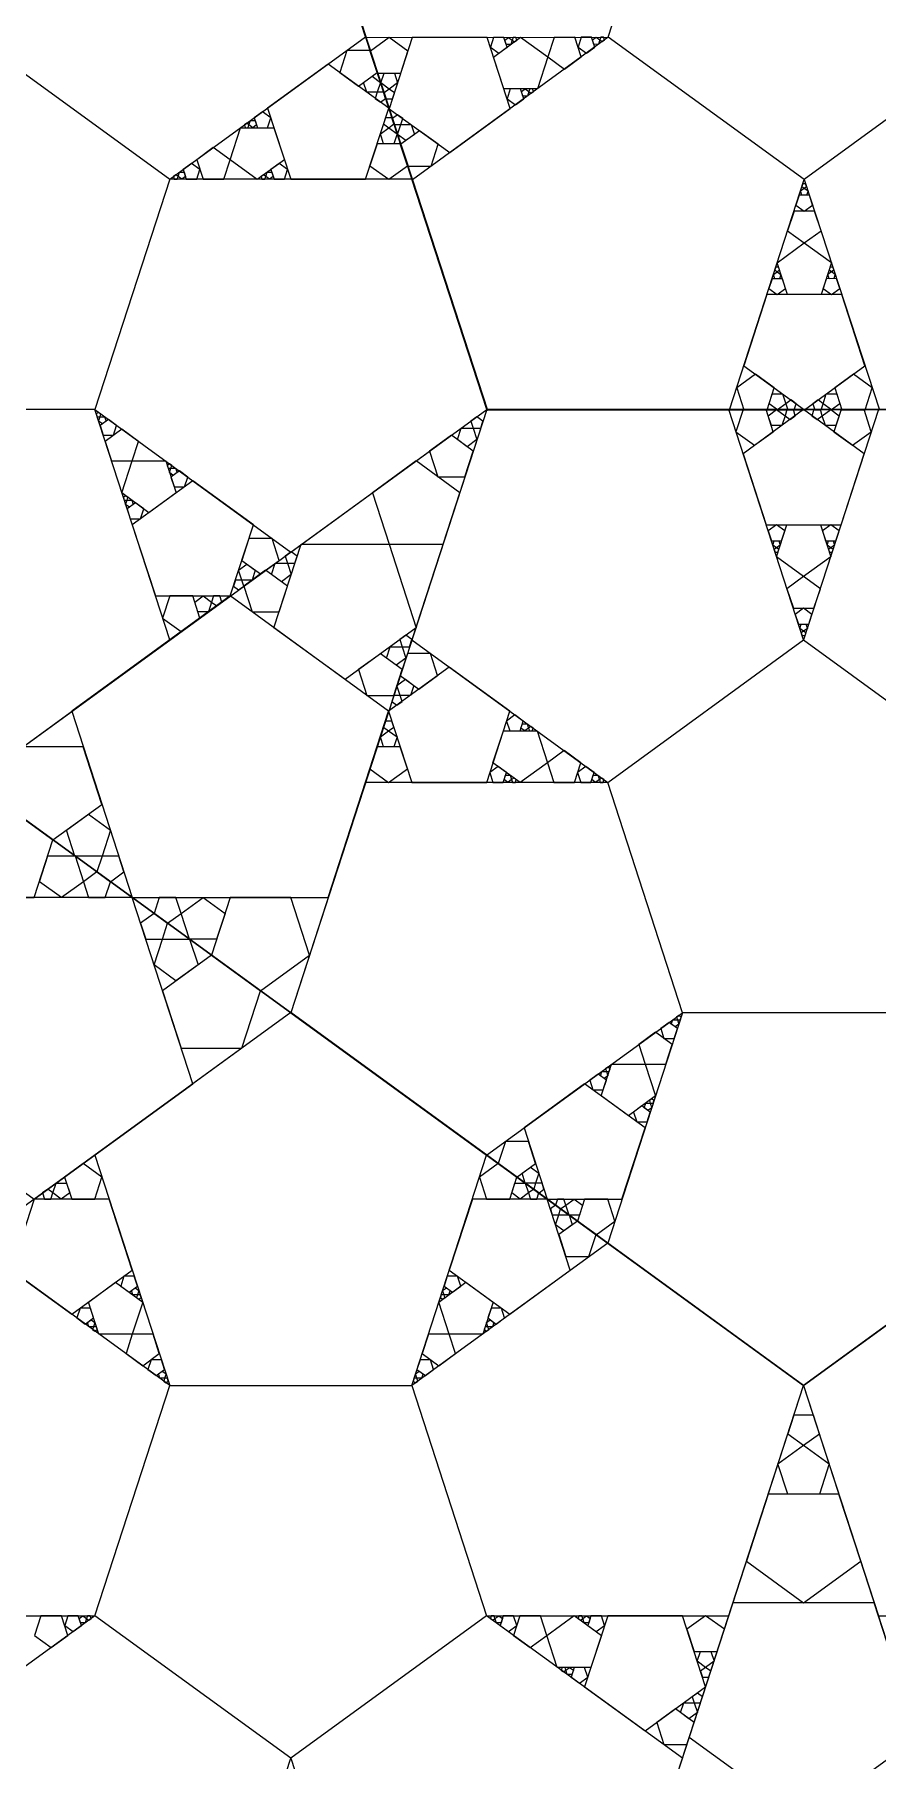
# Model space of a CAD drawing. Header units: inches. Extents: x -578 to 126, y -85 to 118.
# Drawn here: x -349.95 to -341.24, y -3.6 to 14.23 of the extents above; entities that cross this region are included whole.
import ezdxf

# ---------------------------------------------------------------- set-up
doc = ezdxf.new("R2010")
doc.units = ezdxf.units.IN
doc.header["$MEASUREMENT"] = 0
doc.layers.add('drawing', color=7, linetype='Continuous')

msp = doc.modelspace()

# ---------------------------------------------------------------- linework, layer by layer
for points in [[(-328.125, 10.356), (-342.001, 0.275), (-355.877, 10.356), (-350.577, 26.668), (-333.425, 26.668)], [(-336.7, 16.586), (-338.725, 10.356), (-345.276, 10.356), (-347.301, 16.586), (-342, 20.437)], [(-340.747, 16.586), (-339.971, 14.207), (-341.994, 12.734), (-344.02, 14.203), (-343.249, 16.584)], [(-348.552, 12.736), (-349.325, 10.356), (-351.828, 10.356), (-352.601, 12.736), (-350.576, 14.207)], [(-342.001, 7.976), (-339.976, 6.505), (-340.75, 4.125), (-343.252, 4.125), (-344.025, 6.505)], [(-349.325, -2.105), (-348.552, 0.275), (-346.05, 0.275), (-345.277, -2.105), (-347.301, -3.576)]]:
    msp.add_lwpolyline(points, close=True)
at = {"layer": 'drawing'}
for points in [[(-333.425, 26.667), (-350.576, 26.668), (-355.876, 10.356), (-342.001, 0.274), (-328.125, 10.355)], [(-342.002, 20.436), (-347.298, 16.579), (-345.267, 10.351), (-338.716, 10.358), (-336.698, 16.59)], [(-343.249, 16.584), (-345.275, 18.052), (-347.298, 16.579), (-346.523, 14.2), (-344.02, 14.203)], [(-347.301, 16.586), (-353.852, 16.587), (-355.876, 10.356), (-350.577, 6.505), (-345.276, 10.356)], [(-347.301, 16.586), (-353.852, 16.587), (-355.876, 10.356), (-350.577, 6.505), (-345.276, 10.356)], [(-348.552, 12.736), (-346.527, 14.207), (-347.301, 16.586), (-349.803, 16.587), (-350.576, 14.207)], [(-346.09, 14.06), (-346.284, 14.201), (-346.477, 14.06), (-346.403, 13.833), (-346.164, 13.833)], [(-346.045, 14.201), (-346.283, 13.465), (-345.657, 13.011), (-345.032, 13.467), (-345.271, 14.202)], [(-346.045, 14.201), (-346.283, 13.465), (-345.657, 13.011), (-345.032, 13.467), (-345.271, 14.202)], [(-344.02, 14.203), (-346.043, 12.73), (-345.267, 10.351), (-342.765, 10.354), (-341.994, 12.734)], [(-345.206, 14.202), (-345.238, 14.1), (-345.152, 14.038), (-345.066, 14.101), (-345.099, 14.202)], [(-344.925, 14.204), (-344.643, 14), (-344.75, 13.669), (-345.098, 13.669), (-345.205, 13.999)], [(-345.051, 14.202), (-345.013, 14.174), (-345.027, 14.129), (-345.075, 14.129), (-345.09, 14.174)], [(-345.004, 14.202), (-345.013, 14.174), (-344.989, 14.157), (-344.965, 14.174), (-344.974, 14.202)], [(-344.578, 14.202), (-344.643, 14), (-344.471, 13.875), (-344.299, 14), (-344.365, 14.203)], [(-344.299, 14.203), (-344.332, 14.101), (-344.246, 14.039), (-344.159, 14.102), (-344.192, 14.203)], [(-344.145, 14.203), (-344.106, 14.175), (-344.121, 14.13), (-344.169, 14.129), (-344.183, 14.175)], [(-344.097, 14.203), (-344.106, 14.175), (-344.082, 14.158), (-344.059, 14.175), (-344.068, 14.203)], [(-341.994, 12.734), (-341.218, 10.355), (-338.716, 10.358), (-337.945, 12.738), (-339.971, 14.207)], [(-346.527, 12.736), (-346.288, 13.471), (-346.914, 13.926), (-347.54, 13.471), (-347.301, 12.736)], [(-346.527, 12.736), (-346.288, 13.471), (-346.914, 13.926), (-347.54, 13.471), (-347.301, 12.736)], [(-346.482, 14.066), (-346.721, 14.066), (-346.795, 13.839), (-346.601, 13.698), (-346.408, 13.839)], [(-346.374, 13.737), (-346.408, 13.635), (-346.515, 13.635), (-346.548, 13.737), (-346.461, 13.8)], [(-346.196, 13.731), (-346.283, 13.668), (-346.37, 13.731), (-346.337, 13.833), (-346.23, 13.833)], [(-346.342, 13.635), (-346.408, 13.635), (-346.428, 13.572), (-346.375, 13.534), (-346.321, 13.572)], [(-346.23, 13.629), (-346.283, 13.668), (-346.336, 13.629), (-346.316, 13.566), (-346.25, 13.567)], [(-345.032, 13.669), (-345.065, 13.568), (-344.978, 13.505), (-344.892, 13.568), (-344.925, 13.669)], [(-344.878, 13.669), (-344.839, 13.641), (-344.854, 13.596), (-344.901, 13.596), (-344.916, 13.641)], [(-344.83, 13.669), (-344.839, 13.641), (-344.815, 13.624), (-344.791, 13.641), (-344.801, 13.669)], [(-347.54, 13.269), (-347.507, 13.37), (-347.593, 13.432), (-347.679, 13.37), (-347.646, 13.269)], [(-346.229, 13.301), (-346.164, 13.301), (-346.143, 13.364), (-346.197, 13.403), (-346.25, 13.364)], [(-347.647, 12.734), (-347.928, 12.938), (-347.821, 13.269), (-347.474, 13.269), (-347.367, 12.938)], [(-347.742, 13.269), (-347.733, 13.297), (-347.756, 13.314), (-347.78, 13.297), (-347.771, 13.269)], [(-347.694, 13.268), (-347.733, 13.297), (-347.718, 13.342), (-347.67, 13.342), (-347.655, 13.297)], [(-346.375, 13.205), (-346.288, 13.269), (-346.202, 13.205), (-346.235, 13.103), (-346.342, 13.103)], [(-346.342, 13.307), (-346.288, 13.269), (-346.235, 13.307), (-346.256, 13.37), (-346.321, 13.37)], [(-346.197, 13.199), (-346.164, 13.301), (-346.056, 13.302), (-346.023, 13.2), (-346.11, 13.136)], [(-346.089, 12.87), (-345.85, 12.871), (-345.776, 13.098), (-345.97, 13.238), (-346.163, 13.098)], [(-347.994, 12.736), (-347.928, 12.938), (-348.101, 13.064), (-348.273, 12.938), (-348.207, 12.736)], [(-346.482, 12.876), (-346.288, 12.736), (-346.095, 12.876), (-346.169, 13.103), (-346.408, 13.103)], [(-348.273, 12.736), (-348.24, 12.837), (-348.326, 12.9), (-348.413, 12.837), (-348.38, 12.736)], [(-347.367, 12.736), (-347.334, 12.837), (-347.42, 12.9), (-347.506, 12.837), (-347.473, 12.736)], [(-349.325, 10.356), (-347.301, 8.885), (-345.276, 10.356), (-346.05, 12.736), (-348.552, 12.736)], [(-348.475, 12.736), (-348.466, 12.764), (-348.49, 12.781), (-348.514, 12.764), (-348.504, 12.736)], [(-348.427, 12.736), (-348.466, 12.764), (-348.451, 12.809), (-348.403, 12.809), (-348.389, 12.764)], [(-347.569, 12.736), (-347.559, 12.764), (-347.583, 12.781), (-347.607, 12.764), (-347.598, 12.736)], [(-347.521, 12.736), (-347.559, 12.764), (-347.545, 12.809), (-347.497, 12.809), (-347.482, 12.764)], [(-342.018, 12.661), (-341.994, 12.644), (-341.97, 12.661), (-341.98, 12.689), (-342.009, 12.689)], [(-342.08, 12.469), (-341.994, 12.407), (-341.908, 12.469), (-341.941, 12.57), (-342.047, 12.57)], [(-342.033, 12.616), (-341.994, 12.644), (-341.955, 12.616), (-341.97, 12.57), (-342.018, 12.57)], [(-342.166, 12.204), (-341.994, 12.079), (-341.821, 12.204), (-341.887, 12.407), (-342.1, 12.406)], [(-342.274, 11.874), (-341.994, 12.079), (-341.712, 11.875), (-341.819, 11.544), (-342.167, 11.544)], [(-342.312, 11.753), (-342.273, 11.781), (-342.235, 11.753), (-342.249, 11.708), (-342.297, 11.708)], [(-342.297, 11.799), (-342.273, 11.781), (-342.25, 11.799), (-342.259, 11.827), (-342.288, 11.827)], [(-341.752, 11.754), (-341.713, 11.782), (-341.674, 11.754), (-341.689, 11.709), (-341.737, 11.708)], [(-341.737, 11.799), (-341.713, 11.782), (-341.689, 11.799), (-341.698, 11.827), (-341.728, 11.827)], [(-342.359, 11.607), (-342.273, 11.544), (-342.187, 11.607), (-342.22, 11.708), (-342.327, 11.708)], [(-341.799, 11.607), (-341.713, 11.545), (-341.627, 11.607), (-341.66, 11.709), (-341.766, 11.708)], [(-342.618, 10.808), (-341.992, 10.354), (-341.367, 10.81), (-341.606, 11.545), (-342.38, 11.544)], [(-342.618, 10.808), (-341.992, 10.354), (-341.367, 10.81), (-341.606, 11.545), (-342.38, 11.544)], [(-342.498, 10.722), (-342.691, 10.581), (-342.617, 10.354), (-342.378, 10.354), (-342.305, 10.581)], [(-341.366, 10.355), (-341.293, 10.582), (-341.486, 10.723), (-341.679, 10.582), (-341.605, 10.355)], [(-355.877, 10.356), (-369.752, 0.275), (-364.452, -16.037), (-347.301, -16.037), (-342.001, 0.275)], [(-355.877, 10.356), (-369.752, 0.275), (-364.452, -16.037), (-347.301, -16.037), (-342.001, 0.275)], [(-351.828, 10.356), (-352.601, 7.976), (-350.577, 6.505), (-348.552, 7.976), (-349.325, 10.356)], [(-345.276, 10.356), (-347.301, 4.125), (-342.001, 0.274), (-336.701, 4.125), (-338.725, 10.356)], [(-345.276, 10.356), (-347.301, 4.125), (-342.001, 0.274), (-336.701, 4.125), (-338.725, 10.356)], [(-342.001, 7.976), (-342.774, 10.356), (-345.276, 10.356), (-346.05, 7.976), (-344.025, 6.505)], [(-342.626, 10.356), (-342.7, 10.128), (-342.507, 9.988), (-342.314, 10.128), (-342.387, 10.356)], [(-341.375, 9.901), (-342.001, 10.356), (-342.626, 9.901), (-342.387, 9.166), (-341.614, 9.166)], [(-341.375, 9.901), (-342.001, 10.356), (-342.626, 9.901), (-342.387, 9.166), (-341.614, 9.166)], [(-342.28, 10.356), (-342.193, 10.293), (-342.227, 10.191), (-342.334, 10.191), (-342.367, 10.293)], [(-342.218, 10.519), (-342.184, 10.417), (-342.271, 10.354), (-342.358, 10.417), (-342.325, 10.519)], [(-342.173, 10.356), (-342.193, 10.293), (-342.14, 10.254), (-342.087, 10.293), (-342.107, 10.356)], [(-342.131, 10.456), (-342.184, 10.417), (-342.164, 10.354), (-342.098, 10.354), (-342.078, 10.417)], [(-342.001, 0.275), (-336.701, -16.037), (-319.55, -16.037), (-314.249, 0.275), (-328.125, 10.356)], [(-339.976, 6.505), (-337.952, 7.976), (-338.725, 10.356), (-341.227, 10.356), (-342.001, 7.976)], [(-328.125, 10.356), (-342.001, 0.275), (-336.701, -16.037), (-319.55, -16.037), (-314.249, 0.275)], [(-341.861, 10.254), (-341.808, 10.293), (-341.828, 10.356), (-341.894, 10.356), (-341.915, 10.293)], [(-341.819, 10.355), (-341.799, 10.417), (-341.852, 10.456), (-341.906, 10.417), (-341.885, 10.354)], [(-341.775, 10.191), (-341.808, 10.293), (-341.721, 10.356), (-341.634, 10.293), (-341.668, 10.191)], [(-341.712, 10.354), (-341.799, 10.417), (-341.766, 10.519), (-341.659, 10.519), (-341.626, 10.417)], [(-341.495, 9.988), (-341.301, 10.128), (-341.375, 10.356), (-341.614, 10.356), (-341.688, 10.128)], [(-349.302, 10.283), (-349.272, 10.283), (-349.263, 10.311), (-349.287, 10.328), (-349.311, 10.311)], [(-349.287, 10.237), (-349.272, 10.283), (-349.224, 10.283), (-349.21, 10.237), (-349.248, 10.209)], [(-349.239, 10.091), (-349.133, 10.091), (-349.1, 10.192), (-349.186, 10.255), (-349.272, 10.192)], [(-345.54, 10.165), (-345.415, 10.165), (-345.377, 10.046), (-345.478, 9.972), (-345.579, 10.046)], [(-345.439, 10.238), (-345.415, 10.165), (-345.338, 10.165), (-345.315, 10.238), (-345.377, 10.283)], [(-349.153, 9.826), (-348.94, 9.826), (-348.874, 10.028), (-349.046, 10.153), (-349.219, 10.028)], [(-345.867, 9.927), (-345.781, 9.662), (-345.502, 9.662), (-345.416, 9.927), (-345.641, 10.091)], [(-349.047, 9.495), (-348.94, 9.826), (-348.593, 9.826), (-348.485, 9.495), (-348.766, 9.291)], [(-346.457, 9.498), (-346.285, 8.967), (-345.727, 8.967), (-345.555, 9.498), (-346.006, 9.826)], [(-348.568, 9.75), (-348.539, 9.75), (-348.53, 9.778), (-348.553, 9.795), (-348.577, 9.778)], [(-348.554, 9.705), (-348.539, 9.75), (-348.491, 9.75), (-348.476, 9.705), (-348.515, 9.676)], [(-348.506, 9.558), (-348.399, 9.558), (-348.366, 9.659), (-348.452, 9.722), (-348.539, 9.659)], [(-349.021, 9.421), (-348.992, 9.421), (-348.983, 9.449), (-349.007, 9.466), (-349.03, 9.449)], [(-348.7, 8.431), (-347.926, 8.431), (-347.687, 9.166), (-348.313, 9.62), (-348.939, 9.166)], [(-348.7, 8.431), (-347.926, 8.431), (-347.687, 9.166), (-348.313, 9.62), (-348.939, 9.166)], [(-349.007, 9.375), (-348.992, 9.421), (-348.944, 9.421), (-348.929, 9.375), (-348.968, 9.347)], [(-348.959, 9.229), (-348.852, 9.229), (-348.82, 9.33), (-348.906, 9.392), (-348.992, 9.33)], [(-342.195, 9.103), (-342.281, 9.166), (-342.367, 9.103), (-342.334, 9.002), (-342.228, 9.002)], [(-341.72, 8.835), (-342.001, 8.631), (-342.282, 8.836), (-342.174, 9.166), (-341.827, 9.166)], [(-341.634, 9.103), (-341.721, 9.166), (-341.807, 9.103), (-341.774, 9.002), (-341.667, 9.002)], [(-347.42, 8.798), (-347.494, 9.025), (-347.733, 9.025), (-347.807, 8.798), (-347.614, 8.658)], [(-347.194, 8.967), (-346.285, 8.967), (-346.004, 8.103), (-346.74, 7.568), (-347.475, 8.103)], [(-342.242, 8.956), (-342.281, 8.928), (-342.32, 8.956), (-342.305, 9.002), (-342.257, 9.002)], [(-342.257, 8.911), (-342.281, 8.928), (-342.305, 8.911), (-342.296, 8.883), (-342.266, 8.883)], [(-341.682, 8.956), (-341.721, 8.928), (-341.759, 8.956), (-341.745, 9.002), (-341.697, 9.002)], [(-341.697, 8.911), (-341.721, 8.928), (-341.744, 8.911), (-341.735, 8.883), (-341.706, 8.883)], [(-347.7, 8.594), (-347.807, 8.594), (-347.841, 8.696), (-347.754, 8.76), (-347.667, 8.696)], [(-347.461, 8.77), (-347.335, 8.77), (-347.297, 8.651), (-347.398, 8.577), (-347.499, 8.651)], [(-347.359, 8.843), (-347.335, 8.77), (-347.259, 8.77), (-347.235, 8.843), (-347.297, 8.888)], [(-347.787, 8.532), (-347.807, 8.594), (-347.873, 8.594), (-347.894, 8.532), (-347.84, 8.493)], [(-347.787, 8.532), (-347.701, 8.267), (-347.422, 8.267), (-347.336, 8.532), (-347.561, 8.696)], [(-341.828, 8.506), (-342.001, 8.631), (-342.173, 8.506), (-342.107, 8.304), (-341.894, 8.304)], [(-349.564, 7.241), (-348.939, 5.315), (-346.914, 5.315), (-346.289, 7.241), (-347.926, 8.431)], [(-349.564, 7.241), (-348.939, 5.315), (-346.914, 5.315), (-346.289, 7.241), (-347.926, 8.431)], [(-348.552, 8.431), (-348.626, 8.203), (-348.433, 8.063), (-348.239, 8.203), (-348.313, 8.431)], [(-348.206, 8.431), (-348.119, 8.368), (-348.152, 8.266), (-348.26, 8.266), (-348.293, 8.368)], [(-348.099, 8.431), (-348.119, 8.368), (-348.066, 8.329), (-348.013, 8.368), (-348.033, 8.431)], [(-341.915, 8.241), (-342.001, 8.304), (-342.087, 8.241), (-342.054, 8.14), (-341.948, 8.14)], [(-346.172, 7.98), (-346.149, 7.907), (-346.072, 7.907), (-346.048, 7.98), (-346.11, 8.026)], [(-341.962, 8.094), (-342.001, 8.066), (-342.039, 8.094), (-342.025, 8.14), (-341.977, 8.14)], [(-341.977, 8.049), (-342.001, 8.066), (-342.025, 8.049), (-342.015, 8.021), (-341.986, 8.021)], [(-346.274, 7.907), (-346.149, 7.907), (-346.11, 7.788), (-346.211, 7.715), (-346.313, 7.788)], [(-346.6, 7.67), (-346.514, 7.404), (-346.235, 7.404), (-346.149, 7.67), (-346.375, 7.833)], [(-345.663, 7.695), (-346.289, 7.241), (-346.05, 6.505), (-345.276, 6.505), (-345.037, 7.241)], [(-345.783, 7.608), (-345.856, 7.835), (-346.095, 7.835), (-346.169, 7.608), (-345.976, 7.468)], [(-346.062, 7.404), (-346.17, 7.404), (-346.203, 7.506), (-346.116, 7.57), (-346.029, 7.506)], [(-346.149, 7.342), (-346.17, 7.404), (-346.235, 7.404), (-346.256, 7.342), (-346.203, 7.303)], [(-346.342, 7.077), (-346.289, 7.038), (-346.235, 7.077), (-346.256, 7.139), (-346.322, 7.139)], [(-344.984, 7.202), (-345.07, 7.139), (-345.037, 7.038), (-344.931, 7.038), (-344.898, 7.139)], [(-346.375, 6.975), (-346.289, 7.038), (-346.202, 6.975), (-346.235, 6.873), (-346.342, 6.873)], [(-344.756, 7.038), (-344.649, 6.708), (-344.93, 6.504), (-345.211, 6.708), (-345.103, 7.038)], [(-344.859, 7.111), (-344.845, 7.066), (-344.883, 7.038), (-344.922, 7.066), (-344.907, 7.111)], [(-344.821, 7.083), (-344.845, 7.066), (-344.835, 7.038), (-344.806, 7.038), (-344.797, 7.066)], [(-349.445, 6.873), (-350.07, 6.873), (-350.264, 6.278), (-349.758, 5.91), (-349.252, 6.278)], [(-346.482, 6.646), (-346.289, 6.505), (-346.095, 6.646), (-346.169, 6.873), (-346.408, 6.873)], [(-344.476, 6.833), (-344.649, 6.708), (-344.583, 6.505), (-344.37, 6.505), (-344.304, 6.708)], [(-345.157, 6.669), (-345.244, 6.606), (-345.211, 6.505), (-345.104, 6.505), (-345.071, 6.606)], [(-344.251, 6.669), (-344.337, 6.606), (-344.304, 6.505), (-344.198, 6.505), (-344.165, 6.606)], [(-344.025, 6.505), (-346.528, 6.505), (-347.301, 4.125), (-345.277, 2.654), (-343.252, 4.125)], [(-345.032, 6.578), (-345.018, 6.533), (-345.056, 6.505), (-345.095, 6.533), (-345.08, 6.578)], [(-344.994, 6.55), (-345.018, 6.533), (-345.009, 6.505), (-344.979, 6.505), (-344.97, 6.533)], [(-344.126, 6.578), (-344.111, 6.533), (-344.15, 6.505), (-344.188, 6.533), (-344.174, 6.578)], [(-344.087, 6.55), (-344.111, 6.533), (-344.102, 6.505), (-344.073, 6.505), (-344.064, 6.533)], [(-350.264, 6.278), (-350.77, 5.911), (-350.577, 5.316), (-349.951, 5.316), (-349.758, 5.911)], [(-349.164, 6.012), (-349.25, 5.744), (-349.531, 5.744), (-349.618, 6.012), (-349.391, 6.177)], [(-349.53, 5.747), (-349.443, 5.479), (-349.671, 5.314), (-349.898, 5.479), (-349.811, 5.747)], [(-349.078, 5.744), (-349.25, 5.744), (-349.304, 5.58), (-349.164, 5.479), (-349.025, 5.58)], [(-349.304, 5.581), (-349.443, 5.479), (-349.39, 5.315), (-349.218, 5.315), (-349.164, 5.479)], [(-348.313, 3.39), (-348.939, 5.316), (-350.963, 5.316), (-351.589, 3.39), (-349.951, 2.2)], [(-348.313, 3.39), (-348.939, 5.316), (-350.963, 5.316), (-351.589, 3.39), (-349.951, 2.2)], [(-348.574, 5.05), (-348.434, 5.151), (-348.488, 5.315), (-348.66, 5.315), (-348.713, 5.151)], [(-348.348, 4.884), (-348.434, 5.151), (-348.207, 5.316), (-347.98, 5.151), (-348.067, 4.884)], [(-347.614, 4.353), (-347.108, 4.72), (-347.301, 5.315), (-347.927, 5.315), (-348.12, 4.72)], [(-348.799, 4.886), (-348.627, 4.886), (-348.574, 5.05), (-348.713, 5.152), (-348.853, 5.05)], [(-348.714, 4.619), (-348.627, 4.886), (-348.346, 4.886), (-348.259, 4.619), (-348.487, 4.454)], [(-348.433, 3.758), (-347.807, 3.758), (-347.614, 4.353), (-348.12, 4.721), (-348.626, 4.353)], [(-350.577, -5.956), (-344.025, -5.956), (-342.001, 0.275), (-347.301, 4.126), (-352.601, 0.275)], [(-350.577, -5.956), (-344.025, -5.956), (-342.001, 0.275), (-347.301, 4.126), (-352.601, 0.275)], [(-346.05, 0.275), (-345.277, 2.655), (-347.301, 4.126), (-349.325, 2.655), (-348.552, 0.275)], [(-343.252, 4.125), (-344.025, 1.745), (-342.001, 0.274), (-339.977, 1.745), (-340.75, 4.125)], [(-331.401, 0.275), (-336.701, 4.126), (-342.001, 0.275), (-339.977, -5.956), (-333.425, -5.956)], [(-331.401, 0.275), (-336.701, 4.126), (-342.001, 0.275), (-339.977, -5.956), (-333.425, -5.956)], [(-343.478, 3.961), (-343.445, 3.86), (-343.338, 3.86), (-343.305, 3.961), (-343.391, 4.024)], [(-343.353, 4.052), (-343.305, 4.052), (-343.29, 4.007), (-343.329, 3.979), (-343.368, 4.007)], [(-343.314, 4.08), (-343.305, 4.052), (-343.276, 4.052), (-343.267, 4.08), (-343.29, 4.097)], [(-343.703, 3.797), (-343.637, 3.595), (-343.424, 3.595), (-343.358, 3.797), (-343.531, 3.923)], [(-343.985, 3.595), (-343.637, 3.595), (-343.53, 3.265), (-343.811, 3.06), (-344.092, 3.265)], [(-344.89, 2.935), (-344.651, 2.2), (-343.878, 2.2), (-343.639, 2.935), (-344.264, 3.39)], [(-344.89, 2.935), (-344.651, 2.2), (-343.878, 2.2), (-343.639, 2.935), (-344.264, 3.39)], [(-344.211, 3.428), (-344.178, 3.327), (-344.072, 3.327), (-344.039, 3.428), (-344.125, 3.491)], [(-344.086, 3.519), (-344.039, 3.519), (-344.024, 3.474), (-344.062, 3.446), (-344.101, 3.474)], [(-344.048, 3.547), (-344.039, 3.519), (-344.009, 3.519), (-344, 3.547), (-344.024, 3.564)], [(-343.594, 3.218), (-343.585, 3.19), (-343.556, 3.19), (-343.547, 3.218), (-343.571, 3.235)], [(-343.758, 3.099), (-343.725, 2.998), (-343.618, 2.998), (-343.585, 3.099), (-343.672, 3.162)], [(-343.633, 3.19), (-343.585, 3.19), (-343.571, 3.144), (-343.609, 3.116), (-343.648, 3.144)], [(-344.844, 2.795), (-345.083, 2.795), (-345.157, 2.568), (-344.964, 2.427), (-344.77, 2.568)], [(-349.325, 2.2), (-349.252, 2.427), (-349.445, 2.568), (-349.638, 2.427), (-349.564, 2.2)], [(-345.157, 2.568), (-345.35, 2.427), (-345.277, 2.2), (-345.038, 2.2), (-344.964, 2.427)], [(-344.737, 2.466), (-344.77, 2.364), (-344.877, 2.364), (-344.911, 2.466), (-344.824, 2.529)], [(-349.672, 2.2), (-349.758, 2.263), (-349.725, 2.365), (-349.618, 2.365), (-349.585, 2.263)], [(-344.877, 2.365), (-344.844, 2.263), (-344.93, 2.2), (-345.017, 2.263), (-344.984, 2.365)], [(-344.704, 2.364), (-344.77, 2.364), (-344.79, 2.301), (-344.737, 2.262), (-344.684, 2.301)], [(-349.178, 2.2), (-349.951, 2.2), (-350.19, 1.465), (-349.564, 1.01), (-348.939, 1.465)], [(-349.178, 2.2), (-349.951, 2.2), (-350.19, 1.465), (-349.564, 1.01), (-348.939, 1.465)], [(-349.779, 2.2), (-349.758, 2.263), (-349.812, 2.302), (-349.865, 2.263), (-349.845, 2.2)], [(-344.412, 1.465), (-344.651, 2.2), (-345.424, 2.2), (-345.663, 1.465), (-345.038, 1.01)], [(-344.412, 1.465), (-344.651, 2.2), (-345.424, 2.2), (-345.663, 1.465), (-345.038, 1.01)], [(-344.79, 2.302), (-344.844, 2.263), (-344.823, 2.2), (-344.757, 2.2), (-344.737, 2.263)], [(-344.512, 2.099), (-344.458, 2.137), (-344.479, 2.2), (-344.545, 2.2), (-344.565, 2.137)], [(-344.425, 2.035), (-344.458, 2.137), (-344.372, 2.2), (-344.285, 2.137), (-344.318, 2.035)], [(-344.145, 1.832), (-343.952, 1.973), (-344.025, 2.2), (-344.264, 2.2), (-344.338, 1.973)], [(-344.598, 2.036), (-344.532, 2.036), (-344.512, 2.099), (-344.565, 2.138), (-344.618, 2.099)], [(-344.565, 1.934), (-344.532, 2.036), (-344.425, 2.036), (-344.391, 1.934), (-344.478, 1.871)], [(-344.458, 1.605), (-344.219, 1.605), (-344.145, 1.833), (-344.338, 1.973), (-344.532, 1.833)], [(-348.552, 0.275), (-350.577, 1.746), (-352.601, 0.275), (-351.828, -2.105), (-349.325, -2.105)], [(-345.277, -2.105), (-342.774, -2.105), (-342.001, 0.275), (-344.025, 1.746), (-346.05, 0.275)], [(-337.952, 0.275), (-339.977, 1.746), (-342.001, 0.275), (-341.228, -2.105), (-338.725, -2.105)], [(-348.83, 1.135), (-348.938, 0.805), (-349.285, 0.805), (-349.392, 1.135), (-349.111, 1.34)], [(-348.918, 1.402), (-349.025, 1.402), (-349.058, 1.301), (-348.972, 1.238), (-348.886, 1.301)], [(-348.871, 1.256), (-348.885, 1.21), (-348.933, 1.21), (-348.948, 1.256), (-348.909, 1.284)], [(-345.317, 0.805), (-345.665, 0.805), (-345.772, 1.135), (-345.491, 1.34), (-345.21, 1.135)], [(-345.669, 1.21), (-345.717, 1.21), (-345.731, 1.256), (-345.693, 1.284), (-345.654, 1.256)], [(-345.544, 1.301), (-345.577, 1.402), (-345.684, 1.402), (-345.716, 1.301), (-345.63, 1.238)], [(-349.372, 1.073), (-349.478, 1.073), (-349.511, 0.972), (-349.425, 0.909), (-349.339, 0.972)], [(-348.856, 1.21), (-348.885, 1.21), (-348.894, 1.182), (-348.871, 1.165), (-348.847, 1.182)], [(-345.708, 1.182), (-345.717, 1.21), (-345.746, 1.21), (-345.755, 1.182), (-345.731, 1.165)], [(-345.091, 0.972), (-345.124, 1.073), (-345.23, 1.073), (-345.263, 0.972), (-345.177, 0.909)], [(-349.324, 0.926), (-349.339, 0.881), (-349.387, 0.881), (-349.401, 0.926), (-349.363, 0.954)], [(-345.216, 0.881), (-345.263, 0.881), (-345.278, 0.926), (-345.239, 0.954), (-345.201, 0.926)], [(-349.309, 0.881), (-349.339, 0.881), (-349.348, 0.853), (-349.324, 0.836), (-349.3, 0.853)], [(-348.724, 0.805), (-348.938, 0.805), (-349.003, 0.603), (-348.831, 0.477), (-348.659, 0.603)], [(-345.599, 0.603), (-345.665, 0.805), (-345.878, 0.805), (-345.943, 0.603), (-345.771, 0.477)], [(-345.254, 0.853), (-345.263, 0.881), (-345.293, 0.881), (-345.302, 0.853), (-345.278, 0.836)], [(-348.638, 0.54), (-348.745, 0.54), (-348.778, 0.439), (-348.692, 0.376), (-348.605, 0.439)], [(-345.824, 0.439), (-345.857, 0.54), (-345.964, 0.54), (-345.997, 0.439), (-345.91, 0.376)], [(-348.59, 0.393), (-348.605, 0.348), (-348.653, 0.348), (-348.668, 0.393), (-348.629, 0.421)], [(-345.949, 0.348), (-345.997, 0.348), (-346.012, 0.393), (-345.973, 0.421), (-345.934, 0.393)], [(-348.576, 0.348), (-348.605, 0.348), (-348.614, 0.32), (-348.591, 0.303), (-348.567, 0.32)], [(-345.988, 0.32), (-345.997, 0.348), (-346.026, 0.348), (-346.035, 0.32), (-346.011, 0.303)], [(-342.164, -0.226), (-342.001, -0.344), (-341.838, -0.226), (-341.9, -0.034), (-342.101, -0.034)], [(-342.266, -0.536), (-342.001, -0.344), (-341.736, -0.536), (-341.837, -0.848), (-342.165, -0.848)], [(-342.591, -1.542), (-342.001, -1.971), (-341.411, -1.542), (-341.636, -0.848), (-342.366, -0.848)], [(-349.325, -2.105), (-351.35, -3.576), (-350.577, -5.956), (-348.074, -5.956), (-347.301, -3.576)], [(-349.883, -2.105), (-349.949, -2.308), (-349.777, -2.433), (-349.604, -2.308), (-349.67, -2.105)], [(-349.604, -2.105), (-349.637, -2.206), (-349.551, -2.269), (-349.465, -2.206), (-349.498, -2.105)], [(-349.45, -2.105), (-349.411, -2.133), (-349.426, -2.178), (-349.474, -2.178), (-349.489, -2.133)], [(-349.402, -2.105), (-349.411, -2.133), (-349.388, -2.15), (-349.364, -2.133), (-349.373, -2.105)], [(-347.301, -3.576), (-346.528, -5.956), (-344.025, -5.956), (-343.252, -3.576), (-345.277, -2.105)], [(-345.214, -2.15), (-345.191, -2.133), (-345.2, -2.105), (-345.229, -2.105), (-345.238, -2.133)], [(-345.176, -2.178), (-345.191, -2.133), (-345.152, -2.105), (-345.113, -2.133), (-345.128, -2.178)], [(-345.051, -2.269), (-344.965, -2.206), (-344.998, -2.105), (-345.104, -2.105), (-345.137, -2.206)], [(-344.825, -2.433), (-344.653, -2.308), (-344.719, -2.105), (-344.932, -2.105), (-344.998, -2.308)], [(-344.546, -2.638), (-344.653, -2.308), (-344.372, -2.103), (-344.091, -2.308), (-344.199, -2.638)], [(-344.308, -2.15), (-344.284, -2.133), (-344.293, -2.105), (-344.323, -2.105), (-344.332, -2.133)], [(-344.269, -2.178), (-344.284, -2.133), (-344.245, -2.105), (-344.207, -2.133), (-344.222, -2.178)], [(-343.639, -3.295), (-343.013, -2.84), (-343.252, -2.105), (-344.025, -2.105), (-344.264, -2.84)], [(-343.639, -3.295), (-343.013, -2.84), (-343.252, -2.105), (-344.025, -2.105), (-344.264, -2.84)], [(-344.144, -2.269), (-344.058, -2.206), (-344.091, -2.105), (-344.198, -2.105), (-344.231, -2.206)], [(-342.82, -2.245), (-343.013, -2.105), (-343.206, -2.245), (-343.133, -2.473), (-342.894, -2.473)], [(-343.182, -3.36), (-342.001, -4.218), (-340.819, -3.36), (-341.271, -1.971), (-342.731, -1.971)], [(-342.926, -2.575), (-343.013, -2.638), (-343.1, -2.575), (-343.067, -2.473), (-342.96, -2.473)], [(-344.481, -2.683), (-344.457, -2.666), (-344.466, -2.638), (-344.496, -2.638), (-344.505, -2.666)], [(-344.443, -2.711), (-344.457, -2.666), (-344.419, -2.638), (-344.38, -2.666), (-344.395, -2.711)], [(-344.318, -2.802), (-344.231, -2.739), (-344.264, -2.638), (-344.371, -2.638), (-344.404, -2.739)], [(-342.96, -2.677), (-343.013, -2.638), (-343.066, -2.677), (-343.046, -2.739), (-342.98, -2.739)], [(-343.24, -3.004), (-343.132, -3.004), (-343.099, -3.106), (-343.186, -3.169), (-343.273, -3.106)], [(-343.153, -2.942), (-343.132, -3.004), (-343.066, -3.004), (-343.046, -2.942), (-343.099, -2.903)], [(-343.519, -3.208), (-343.445, -3.435), (-343.206, -3.435), (-343.133, -3.208), (-343.326, -3.068)]]:
    msp.add_lwpolyline(points, close=True, dxfattribs=at)

doc.saveas('drawing.dxf')
